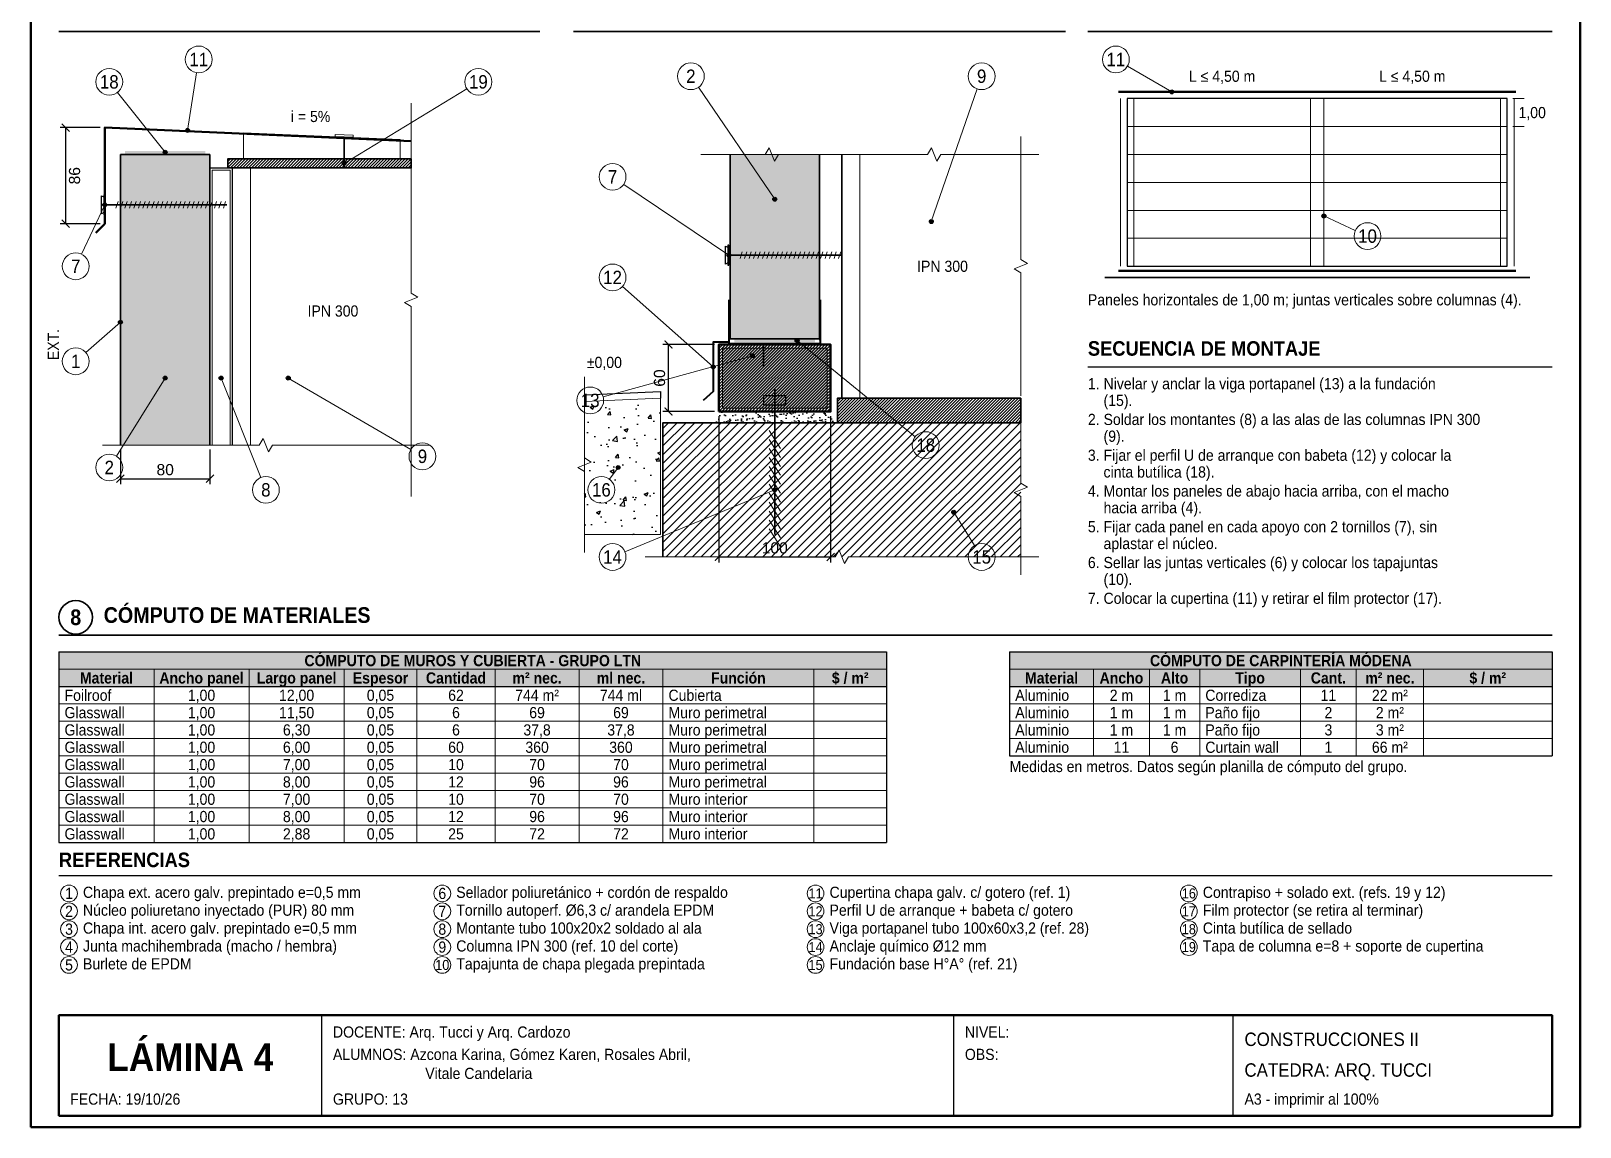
# Model space of a CAD drawing. Header units: millimetres. Extents: x 10 to 292, y 10 to 410.
# Drawn here: x 10 to 287, y 10 to 206.1 of the extents above; entities that cross this region are included whole.
import ezdxf
from ezdxf.enums import TextEntityAlignment as Align

# ---------------------------------------------------------------- set-up
doc = ezdxf.new("R2010")
doc.units = ezdxf.units.MM
for name, color, linetype in [('0-MARCO', 7, 'Continuous'), ('1-ACERO', 7, 'Continuous'), ('1-CHAPA', 7, 'Continuous'), ('1-CONTORNO', 7, 'Continuous'), ('1-HORMIGON', 8, 'Continuous'), ('1-NUCLEO-PUR', 8, 'Continuous'), ('1-OCULTAR', 7, 'Continuous'), ('1-SELLADOS', 250, 'Continuous'), ('1-TORNILLERIA', 7, 'Continuous'), ('1-VISTA', 8, 'Continuous'), ('2-COTAS', 7, 'Continuous'), ('3-REFERENCIAS', 7, 'Continuous'), ('3-TABLAS', 7, 'Continuous'), ('3-TEXTOS', 7, 'Continuous'), ('3-TITULOS', 7, 'Continuous')]:
    doc.layers.add(name, color=color, linetype=linetype)
doc.styles.add('ARIAL', font='arial.ttf')
doc.styles.add('ARIAL-NEGRITA', font='arialbd.ttf')
doc.dimstyles.new('CATALOGO', dxfattribs={"dimtxt": 2, "dimasz": 1.4, "dimexe": 1, "dimexo": 0.8, "dimgap": 0.6, "dimtad": 1, "dimdec": 0, "dimtxsty": 'ARIAL', "dimblk": 'ARCHTICK', "dimcen": 2.5, "dimclrd": 7, "dimclre": 7, "dimclrt": 7, "dimazin": 3, "dimtfac": 1, "dimtmove": 0, "dimatfit": 3, "dimarcsym": 0})
pattern_1 = [(0, (0, 12), (0.523875, 0.30245937), [0.34925, -0.6985]), (120, (0, 12), (-0.523875, 0.30245937), [0.34925, -0.6985]), (60, (0, 12), (1e-09, 0.60491874), [-0.6985, 0.34925])]
pattern_2 = [(45, (0, 12), (-0.2694077, 0.2694077), [])]

# ---------------------------------------------------------------- blocks, each defined once
blk = doc.blocks.new('_ARCHTICK')
at = {"color": 0, "linetype": 'ByBlock', "const_width": 0.15}
blk.add_lwpolyline([(-0.5, -0.5), (0.5, 0.5)], dxfattribs=at)

msp = doc.modelspace()

# ---------------------------------------------------------------- hatches: boundary and pattern name
at = {"layer": '1-ACERO'}
h = msp.add_hatch(dxfattribs=at)
h.set_pattern_fill('ANSI31', scale=0.12)
h.set_pattern_definition(pattern_2)
h.paths.add_polyline_path([(45.2, 181.6), (78, 181.6), (78, 183.2), (45.2, 183.2)])
h = msp.add_hatch(dxfattribs=at)
h.set_pattern_fill('ANSI31', scale=0.12)
h.set_pattern_definition(pattern_2)
h.paths.add_polyline_path([(133, 138), (153, 138), (153, 150), (133, 150)])
h = msp.add_hatch(dxfattribs=at)
h.set_pattern_fill('ANSI31', scale=0.12)
h.set_pattern_definition(pattern_2)
h.paths.add_polyline_path([(154.2, 136), (187, 136), (187, 140.4), (154.2, 140.4)])
at = {"layer": '1-HORMIGON'}
h = msp.add_hatch(dxfattribs=at)
h.set_pattern_fill('AR-CONC', color=8, scale=0.04)
h.set_pattern_definition([(50, (0, 12), (7.28739, -0.63756), [0.762, -8.382]), (355, (0, 12), (-1.40974, 7.64227), [0.6096, -6.70562]), (100.4514, (0.607, 11.947), (5.87765, 7.0047), [0.6476, -7.1236]), (46.184, (0, 14.032), (10.84316, -1.6817), [1.143, -12.573]), (96.6356, (0.904, 13.892), (9.49617, 9.89704), [0.9714, -10.6854]), (351.184, (0, 14.032), (9.4962, 9.89704), [0.9144, -10.0584]), (21, (1.016, 13.524), (6.06458, -4.0906), [0.762, -8.382]), (326, (1.016, 13.524), (2.47208, 7.36752), [0.6096, -6.7056]), (71.4514, (1.5214, 13.183), (8.53666, 3.2769), [0.6476, -7.1236]), (37.5, (0, 12), (0.123544, 3.3822), [0, -6.62432, 0, -6.8072, 0, -6.731]), (7.5, (0, 12), (2.67279, 4.00722), [0, -3.88112, 0, -6.47192, 0, -2.5654]), (-32.5, (-2.2657, 12), (5.423624, -0.22915), [0, -2.54, 0, -7.9248, 0, -10.5156]), (-42.5, (-3.2817, 12), (5.92517, 1.01706), [0, -3.302, 0, -5.26288, 0, -7.4676])])
h.paths.add_polyline_path([(109, 116), (122.6, 116), (122.6, 140.4), (109, 139.8)])
h = msp.add_hatch(dxfattribs=at)
h.set_pattern_fill('ANSI31', color=8, scale=0.35)
h.set_pattern_definition([(45, (0, 12), (-0.7857724, 0.7857724), [])])
h.paths.add_polyline_path([(123, 136), (187, 136), (187, 112), (123, 112)])
h = msp.add_hatch(dxfattribs=at)
h.set_pattern_fill('AR-SAND', color=8, scale=0.03)
h.set_pattern_definition([(37.5, (0, 12), (-0.048001, 1.46824), [0, -1.15824, 0, -1.2954, 0, -1.23825]), (7.5, (0, 12), (1.34857, 2.150475), [0, -0.62484, 0, -1.04394, 0, -0.40005]), (-32.5, (-0.9373, 12), (2.372977, 0.0043116), [0, -0.381, 0, -1.3716, 0, -1.7907]), (-42.5, (-0.9373, 12), (2.29067, 0.668788), [0, -0.1905, 0, -0.89916, 0, -1.0287])])
h.paths.add_polyline_path([(132.6, 136), (153.4, 136), (153.4, 138), (132.6, 138)])
at = {"layer": '1-NUCLEO-PUR'}
h = msp.add_hatch(dxfattribs=at)
h.set_pattern_fill('HONEY', color=8, scale=0.11)
h.set_pattern_definition(pattern_1)
h.paths.add_polyline_path([(26, 132), (42, 132), (42, 184), (26, 184)])
h = msp.add_hatch(dxfattribs=at)
h.set_pattern_fill('HONEY', color=8, scale=0.11)
h.set_pattern_definition(pattern_1)
h.paths.add_polyline_path([(135, 151), (151, 151), (151, 184), (135, 184)])
at = {"layer": '1-OCULTAR', "true_color": 0xffffff}
h = msp.add_hatch(color=7, dxfattribs=at)
h.dxf.hatch_style = 1
h.paths.add_polyline_path([(133.64, 138.64), (152.36, 138.64), (152.36, 149.36), (133.64, 149.36)])
at = {"layer": '1-SELLADOS'}
h = msp.add_hatch(color=250, dxfattribs=at)
h.dxf.hatch_style = 1
h.paths.add_polyline_path([(26.8, 184), (41.2, 184), (41.2, 184.6), (26.8, 184.6)])
h = msp.add_hatch(color=250, dxfattribs=at)
h.dxf.hatch_style = 1
h.paths.add_polyline_path([(135.8, 150.4), (150.2, 150.4), (150.2, 151), (135.8, 151)])
at = {"layer": '3-REFERENCIAS'}
h = msp.add_hatch(color=256, dxfattribs=at)
h.dxf.hatch_style = 1
edge = h.paths.add_edge_path()
edge.add_arc((214, 195.2), 0.35, 0, 360)
h = msp.add_hatch(color=256, dxfattribs=at)
h.dxf.hatch_style = 1
edge = h.paths.add_edge_path()
edge.add_arc((38, 188.3), 0.35, 0, 360)
h = msp.add_hatch(color=256, dxfattribs=at)
h.dxf.hatch_style = 1
edge = h.paths.add_edge_path()
edge.add_arc((34, 184.4), 0.35, 0, 360)
h = msp.add_hatch(color=256, dxfattribs=at)
h.dxf.hatch_style = 1
edge = h.paths.add_edge_path()
edge.add_arc((66, 182.4), 0.35, 0, 360)
h = msp.add_hatch(color=256, dxfattribs=at)
h.dxf.hatch_style = 1
edge = h.paths.add_edge_path()
edge.add_arc((23.2, 175), 0.35, 0, 360)
h = msp.add_hatch(color=256, dxfattribs=at)
h.dxf.hatch_style = 1
edge = h.paths.add_edge_path()
edge.add_arc((143, 176), 0.35, 0, 360)
h = msp.add_hatch(color=256, dxfattribs=at)
h.dxf.hatch_style = 1
edge = h.paths.add_edge_path()
edge.add_arc((171, 172), 0.35, 0, 360)
h = msp.add_hatch(color=256, dxfattribs=at)
h.dxf.hatch_style = 1
edge = h.paths.add_edge_path()
edge.add_arc((241.2, 173), 0.35, 0, 360)
h = msp.add_hatch(color=256, dxfattribs=at)
h.dxf.hatch_style = 1
edge = h.paths.add_edge_path()
edge.add_arc((134.8, 166), 0.35, 0, 360)
h = msp.add_hatch(color=256, dxfattribs=at)
h.dxf.hatch_style = 1
edge = h.paths.add_edge_path()
edge.add_arc((26, 154), 0.35, 0, 360)
h = msp.add_hatch(color=256, dxfattribs=at)
h.dxf.hatch_style = 1
edge = h.paths.add_edge_path()
edge.add_arc((147, 150.7), 0.35, 0, 360)
h = msp.add_hatch(color=256, dxfattribs=at)
h.dxf.hatch_style = 1
edge = h.paths.add_edge_path()
edge.add_arc((139, 148), 0.35, 0, 360)
h = msp.add_hatch(color=256, dxfattribs=at)
h.dxf.hatch_style = 1
edge = h.paths.add_edge_path()
edge.add_arc((34, 144), 0.35, 0, 360)
h = msp.add_hatch(color=256, dxfattribs=at)
h.dxf.hatch_style = 1
edge = h.paths.add_edge_path()
edge.add_arc((44, 144), 0.35, 0, 360)
h = msp.add_hatch(color=256, dxfattribs=at)
h.dxf.hatch_style = 1
edge = h.paths.add_edge_path()
edge.add_arc((56, 144), 0.35, 0, 360)
h = msp.add_hatch(color=256, dxfattribs=at)
h.dxf.hatch_style = 1
edge = h.paths.add_edge_path()
edge.add_arc((132, 146), 0.35, 0, 360)
h = msp.add_hatch(color=256, dxfattribs=at)
h.dxf.hatch_style = 1
edge = h.paths.add_edge_path()
edge.add_arc((115, 128), 0.35, 0, 360)
h = msp.add_hatch(color=256, dxfattribs=at)
h.dxf.hatch_style = 1
edge = h.paths.add_edge_path()
edge.add_arc((143, 124), 0.35, 0, 360)
h = msp.add_hatch(color=256, dxfattribs=at)
h.dxf.hatch_style = 1
edge = h.paths.add_edge_path()
edge.add_arc((175, 120), 0.35, 0, 360)
at = {"layer": '3-TABLAS', "true_color": 0xe6e6e6}
h = msp.add_hatch(color=254, dxfattribs=at)
h.dxf.hatch_style = 1
h.paths.add_polyline_path([(15, 88.8), (163, 88.8), (163, 95), (15, 95)])
h = msp.add_hatch(color=254, dxfattribs=at)
h.dxf.hatch_style = 1
h.paths.add_polyline_path([(185, 88.8), (282, 88.8), (282, 95), (185, 95)])

# ---------------------------------------------------------------- linework, layer by layer
at = {"layer": '0-MARCO', "lineweight": 50}
for points in [[(10, 10), (287, 10), (287, 410), (10, 410)], [(15, 12), (282, 12), (282, 30), (15, 30)]]:
    msp.add_lwpolyline(points, close=True, dxfattribs=at)
at = {"layer": '0-MARCO', "lineweight": 25}
for points in [[(62, 12), (62, 30)], [(175, 12), (175, 30)], [(225, 12), (225, 30)]]:
    msp.add_lwpolyline(points, dxfattribs=at)
at = {"layer": '1-ACERO', "lineweight": 35}
for points in [[(45.2, 181.6), (78, 181.6), (78, 183.2), (45.2, 183.2)], [(154.2, 136), (187, 136), (187, 140.4), (154.2, 140.4)]]:
    msp.add_lwpolyline(points, close=True, dxfattribs=at)
for points in [[(155, 140.4), (155, 184)], [(46, 181.6), (78, 181.6)]]:
    msp.add_lwpolyline(points, dxfattribs=at)
at = {"layer": '1-ACERO', "lineweight": 25}
msp.add_lwpolyline([(42, 132), (42, 181.6), (46, 181.6), (46, 132)], dxfattribs=at)
at = {"layer": '1-ACERO', "lineweight": 50}
msp.add_lwpolyline([(133, 138), (153, 138), (153, 150), (133, 150)], close=True, dxfattribs=at)
at = {"layer": '1-ACERO', "lineweight": 18}
msp.add_lwpolyline([(133.64, 138.64), (152.36, 138.64), (152.36, 149.36), (133.64, 149.36)], close=True, dxfattribs=at)
at = {"layer": '1-CHAPA', "lineweight": 50}
for points in [[(204.5, 195.2), (275.5, 195.2)], [(21.6, 170), (23.2, 171.6), (23.2, 188.8), (78, 186.4)], [(204.5, 163.2), (275.5, 163.2)]]:
    msp.add_lwpolyline(points, dxfattribs=at)
at = {"layer": '1-CHAPA', "lineweight": 18}
for points in [[(204.8, 164), (204.8, 194)], [(207.2, 164), (207.2, 194)], [(238.8, 164), (238.8, 194)], [(241.2, 164), (241.2, 194)], [(272.8, 164), (272.8, 194)], [(275.2, 164), (275.2, 194)]]:
    msp.add_lwpolyline(points, dxfattribs=at)
at = {"layer": '1-CHAPA', "lineweight": 35}
for points in [[(42, 184), (26, 184)], [(26, 184), (26, 132)], [(42, 132), (42, 184)], [(135, 184), (135, 151)], [(151, 151), (151, 184)], [(135, 151), (151, 151)]]:
    msp.add_lwpolyline(points, dxfattribs=at)
at = {"layer": '1-CHAPA', "lineweight": 40}
for points in [[(134.8, 158), (134.8, 150.2), (151.2, 150.2), (151.2, 158)], [(134.8, 150.4), (132, 150.4), (132, 141.6), (130.2, 140)]]:
    msp.add_lwpolyline(points, dxfattribs=at)
at = {"layer": '1-CONTORNO', "lineweight": 25}
msp.add_lwpolyline([(206, 164), (274, 164), (274, 194), (206, 194)], close=True, dxfattribs=at)
at = {"layer": '1-CONTORNO', "lineweight": 13}
for points in [[(78, 122.8), (78, 156.8), (76.8, 157.52), (79.2, 158.48), (78, 159.2), (78, 193.2)], [(206, 189), (274, 189)], [(187, 140.8), (187, 162.8), (185.8, 163.52), (188.2, 164.48), (187, 165.2), (187, 187.2)], [(129.8, 184), (141.3, 184), (142.02, 185.2), (142.98, 182.8), (143.7, 184), (155.2, 184)], [(152.8, 184), (170.3, 184), (171.02, 185.2), (171.98, 182.8), (172.7, 184), (190.2, 184)], [(206, 184), (274, 184)], [(206, 179), (274, 179)], [(206, 174), (274, 174)], [(206, 169), (274, 169)], [(109, 144.2), (109, 129.7), (110.2, 128.98), (107.8, 128.02), (109, 127.3), (109, 112.8)], [(187, 108.8), (187, 122.8), (185.8, 123.52), (188.2, 124.48), (187, 125.2), (187, 139.2)], [(22.8, 132), (50.8, 132), (51.52, 133.2), (52.48, 130.8), (53.2, 132), (81.2, 132)], [(119.8, 112), (153.8, 112), (154.52, 113.2), (155.48, 110.8), (156.2, 112), (190.2, 112)]]:
    msp.add_lwpolyline(points, dxfattribs=at)
for points in [[(26, 132), (42, 132), (42, 184), (26, 184)], [(135, 151), (151, 151), (151, 184), (135, 184)]]:
    msp.add_lwpolyline(points, close=True, dxfattribs=at)
at = {"layer": '1-CONTORNO', "lineweight": 35}
msp.add_lwpolyline([(202, 162), (278, 162)], dxfattribs=at)
at = {"layer": '1-CONTORNO', "lineweight": 25}
msp.add_lwpolyline([(109, 141), (122.6, 141.6), (122.6, 140.4)], dxfattribs=at)
at = {"layer": '1-HORMIGON', "lineweight": 18}
msp.add_lwpolyline([(109, 116), (122.6, 116), (122.6, 140.4), (109, 139.8)], close=True, dxfattribs=at)
at = {"layer": '1-HORMIGON', "lineweight": 35}
msp.add_lwpolyline([(123, 112), (123, 136), (187, 136)], dxfattribs=at)
at = {"layer": '1-SELLADOS', "lineweight": 18}
msp.add_lwpolyline([(64.4, 187.6), (67.6, 187.48), (67.6, 187.08), (64.4, 187.2)], close=True, dxfattribs=at)
at = {"layer": '1-SELLADOS', "lineweight": 25}
for points in [[(23, 173.2), (23.2, 173.2), (23.2, 176.8), (23, 176.8)], [(134.6, 164.2), (134.8, 164.2), (134.8, 167.8), (134.6, 167.8)]]:
    msp.add_lwpolyline(points, close=True, dxfattribs=at)
at = {"layer": '1-TORNILLERIA', "lineweight": 35}
for points in [[(66, 186.9), (66, 181.6)], [(23.2, 175), (45, 175)], [(134.8, 166), (155, 166)], [(141, 150.2), (141, 146)], [(143, 116), (143, 142)]]:
    msp.add_lwpolyline(points, dxfattribs=at)
at = {"layer": '1-TORNILLERIA', "lineweight": 25}
for points in [[(22.6, 173.4), (22.6, 176.6), (23, 176.4), (23, 173.6)], [(134.2, 164.4), (134.2, 167.6), (134.6, 167.4), (134.6, 164.6)], [(141, 139.2), (145, 139.2), (145, 140.8), (141, 140.8)]]:
    msp.add_lwpolyline(points, close=True, dxfattribs=at)
at = {"layer": '1-TORNILLERIA', "lineweight": 9}
for points in [[(25.2, 174.4), (25.6, 175.6)], [(26, 174.4), (26.4, 175.6)], [(26.8, 174.4), (27.2, 175.6)], [(27.6, 174.4), (28, 175.6)], [(28.4, 174.4), (28.8, 175.6)], [(29.2, 174.4), (29.6, 175.6)], [(30, 174.4), (30.4, 175.6)], [(30.8, 174.4), (31.2, 175.6)], [(31.6, 174.4), (32, 175.6)], [(32.4, 174.4), (32.8, 175.6)], [(33.2, 174.4), (33.6, 175.6)], [(34, 174.4), (34.4, 175.6)], [(34.8, 174.4), (35.2, 175.6)], [(35.6, 174.4), (36, 175.6)], [(36.4, 174.4), (36.8, 175.6)], [(37.2, 174.4), (37.6, 175.6)], [(38, 174.4), (38.4, 175.6)], [(38.8, 174.4), (39.2, 175.6)], [(39.6, 174.4), (40, 175.6)], [(40.4, 174.4), (40.8, 175.6)], [(41.2, 174.4), (41.6, 175.6)], [(42, 174.4), (42.4, 175.6)], [(42.8, 174.4), (43.2, 175.6)], [(43.6, 174.4), (44, 175.6)], [(44.4, 174.4), (44.8, 175.6)], [(136.8, 165.4), (137.2, 166.6)], [(137.6, 165.4), (138, 166.6)], [(138.4, 165.4), (138.8, 166.6)], [(139.2, 165.4), (139.6, 166.6)], [(140, 165.4), (140.4, 166.6)], [(140.8, 165.4), (141.2, 166.6)], [(141.6, 165.4), (142, 166.6)], [(142.4, 165.4), (142.8, 166.6)], [(143.2, 165.4), (143.6, 166.6)], [(144, 165.4), (144.4, 166.6)], [(144.8, 165.4), (145.2, 166.6)], [(145.6, 165.4), (146, 166.6)], [(146.4, 165.4), (146.8, 166.6)], [(147.2, 165.4), (147.6, 166.6)], [(148, 165.4), (148.4, 166.6)], [(148.8, 165.4), (149.2, 166.6)], [(149.6, 165.4), (150, 166.6)], [(150.4, 165.4), (150.8, 166.6)], [(151.2, 165.4), (151.6, 166.6)], [(152, 165.4), (152.4, 166.6)], [(152.8, 165.4), (153.2, 166.6)], [(153.6, 165.4), (154, 166.6)], [(154.4, 165.4), (154.8, 166.6)], [(142, 134.6), (144, 131.4)], [(142, 133), (144, 129.8)], [(142, 131.4), (144, 128.2)], [(142, 129.8), (144, 126.6)], [(142, 128.2), (144, 125)], [(142, 126.6), (144, 123.4)], [(142, 125), (144, 121.8)], [(142, 123.4), (144, 120.2)], [(142, 121.8), (144, 118.6)], [(142, 120.2), (144, 117)], [(142, 118.6), (144, 115.4)], [(142, 117), (144, 113.8)]]:
    msp.add_lwpolyline(points, dxfattribs=at)
at = {"layer": '1-VISTA', "lineweight": 13}
for points in [[(48, 183.2), (48, 187.9), (76, 186.68), (76, 183.2)], [(151, 150.8), (151, 184)], [(158.24, 140.4), (158.24, 184)], [(49.24, 132), (49.24, 181.6)]]:
    msp.add_lwpolyline(points, dxfattribs=at)
at = {"layer": '1-VISTA', "lineweight": 9}
msp.add_lwpolyline([(42.4, 132), (42.4, 181.2), (45.6, 181.2), (45.6, 132)], dxfattribs=at)
at = {"layer": '2-COTAS', "lineweight": 13}
for points in [[(275, 194), (277, 194)], [(275, 189), (277, 189)]]:
    msp.add_lwpolyline(points, dxfattribs=at)
at = {"layer": '3-REFERENCIAS', "lineweight": 13}
for points in [[(206.076, 199.796), (214, 195.2)], [(39.627, 198.629), (38, 188.3)], [(25.492, 195.12), (34, 184.4)], [(87.95, 195.753), (66, 182.4)], [(129.352, 196.017), (143, 176)], [(179.215, 195.732), (171, 172)], [(115.991, 178.66), (134.8, 166)], [(19.026, 166.17), (23.2, 175)], [(246.821, 170.406), (241.2, 173)], [(115.794, 160.406), (132, 146)], [(19.806, 148.58), (26, 154)], [(168.138, 133.514), (147, 150.7)], [(112.314, 140.638), (139, 148)], [(25.272, 130.035), (34, 144)], [(51.109, 126.228), (44, 144)], [(77.927, 131.209), (56, 144)], [(113.44, 125.92), (115, 128)], [(116.218, 112.918), (143, 124)], [(178.728, 114.035), (175, 120)]]:
    msp.add_lwpolyline(points, dxfattribs=at)
at = {"layer": '3-REFERENCIAS', "lineweight": 18}
for centre in [(40, 201), (204, 201), (128, 198), (180, 198), (24, 197), (90, 197), (114, 180), (249, 169.4), (18, 164), (114, 162), (18, 147), (110, 140), (170, 132), (24, 128), (80, 130), (52, 124), (112, 124), (114, 112), (180, 112)]:
    msp.add_circle(centre, 2.4, dxfattribs=at)
at = {"layer": '3-REFERENCIAS'}
for centre in [(214, 195.2), (38, 188.3), (34, 184.4), (66, 182.4), (23.2, 175), (143, 176), (171, 172), (241.2, 173), (134.8, 166), (26, 154), (147, 150.7), (139, 148), (34, 144), (44, 144), (56, 144), (132, 146), (115, 128), (143, 124), (175, 120)]:
    msp.add_circle(centre, 0.35, dxfattribs=at)
at = {"layer": '3-REFERENCIAS', "lineweight": 13}
for centre in [(16.8, 51.8), (83.55, 51.8), (150.3, 51.8), (217.05, 51.8), (16.8, 48.6), (83.55, 48.6), (150.3, 48.6), (217.05, 48.6), (16.8, 45.4), (83.55, 45.4), (150.3, 45.4), (217.05, 45.4), (16.8, 42.2), (83.55, 42.2), (150.3, 42.2), (217.05, 42.2), (16.8, 39), (83.55, 39), (150.3, 39)]:
    msp.add_circle(centre, 1.5, dxfattribs=at)
at = {"layer": '3-TABLAS', "lineweight": 25}
for points in [[(15, 95), (163, 95)], [(15, 95), (15, 60.9)], [(163, 95), (163, 60.9)], [(185, 95), (282, 95)], [(185, 95), (185, 76.4)], [(282, 95), (282, 76.4)], [(15, 88.8), (163, 88.8)], [(185, 88.8), (282, 88.8)], [(185, 76.4), (282, 76.4)], [(15, 60.9), (163, 60.9)]]:
    msp.add_lwpolyline(points, dxfattribs=at)
at = {"layer": '3-TABLAS', "lineweight": 13}
for points in [[(15, 91.9), (163, 91.9)], [(15, 91.9), (15, 60.9)], [(15, 91.9), (163, 91.9)], [(32, 91.9), (32, 60.9)], [(49, 91.9), (49, 60.9)], [(66, 91.9), (66, 60.9)], [(79, 91.9), (79, 60.9)], [(93, 91.9), (93, 60.9)], [(108, 91.9), (108, 60.9)], [(123, 91.9), (123, 60.9)], [(150, 91.9), (150, 60.9)], [(185, 91.9), (282, 91.9)], [(185, 91.9), (185, 76.4)], [(185, 91.9), (282, 91.9)], [(200, 91.9), (200, 76.4)], [(210, 91.9), (210, 76.4)], [(219, 91.9), (219, 76.4)], [(237, 91.9), (237, 76.4)], [(247, 91.9), (247, 76.4)], [(259, 91.9), (259, 76.4)], [(15, 85.7), (163, 85.7)], [(185, 85.7), (282, 85.7)], [(15, 82.6), (163, 82.6)], [(185, 82.6), (282, 82.6)], [(15, 79.5), (163, 79.5)], [(185, 79.5), (282, 79.5)], [(15, 76.4), (163, 76.4)], [(15, 73.3), (163, 73.3)], [(15, 70.2), (163, 70.2)], [(15, 67.1), (163, 67.1)], [(15, 64), (163, 64)]]:
    msp.add_lwpolyline(points, dxfattribs=at)
at = {"layer": '3-TITULOS', "lineweight": 35}
for points in [[(15, 206), (101, 206)], [(107, 206), (195, 206)], [(199, 206), (282, 206)], [(15, 98), (282, 98)]]:
    msp.add_lwpolyline(points, dxfattribs=at)
at = {"layer": '3-TITULOS', "lineweight": 25}
for points in [[(199, 146), (282, 146)], [(15, 55), (282, 55)]]:
    msp.add_lwpolyline(points, dxfattribs=at)
at = {"layer": '3-TITULOS', "lineweight": 35}
msp.add_circle((18, 101.2), 3, dxfattribs=at)

# ---------------------------------------------------------------- texts
at = {"layer": '3-REFERENCIAS', "style": 'ARIAL', "width": 0.9}
for s, height, p in [('11', 2.4, (40, 201)), ('11', 2.4, (204, 201)), ('18', 2.4, (24, 197)), ('19', 2.4, (90, 197)), ('2', 2.4, (128, 198)), ('9', 2.4, (180, 198)), ('7', 2.4, (114, 180)), ('10', 2.4, (249, 169.4)), ('7', 2.4, (18, 164)), ('12', 2.4, (114, 162)), ('1', 2.4, (18, 147)), ('13', 2.4, (110, 140)), ('18', 2.4, (170, 132)), ('9', 2.4, (80, 130)), ('2', 2.4, (24, 128)), ('8', 2.4, (52, 124)), ('16', 2.4, (112, 124)), ('14', 2.4, (114, 112)), ('15', 2.4, (180, 112)), ('1', 2, (16.8, 51.8)), ('6', 2, (83.55, 51.8)), ('11', 1.8, (150.3, 51.8)), ('16', 1.8, (217.05, 51.8)), ('2', 2, (16.8, 48.6)), ('7', 2, (83.55, 48.6)), ('12', 1.8, (150.3, 48.6)), ('17', 1.8, (217.05, 48.6)), ('3', 2, (16.8, 45.4)), ('8', 2, (83.55, 45.4)), ('13', 1.8, (150.3, 45.4)), ('18', 1.8, (217.05, 45.4)), ('4', 2, (16.8, 42.2)), ('9', 2, (83.55, 42.2)), ('14', 1.8, (150.3, 42.2)), ('19', 1.8, (217.05, 42.2)), ('5', 2, (16.8, 39)), ('10', 1.8, (83.55, 39)), ('15', 1.8, (150.3, 39))]:
    msp.add_text(s, height=height, dxfattribs=at).set_placement(p, align=Align.MIDDLE_CENTER)
at = {"layer": '3-TABLAS', "width": 0.9}
for s, style, p in [('CÓMPUTO DE MUROS Y CUBIERTA - GRUPO LTN', 'ARIAL-NEGRITA', (89, 93.45)), ('CÓMPUTO DE CARPINTERÍA MÓDENA', 'ARIAL-NEGRITA', (233.5, 93.45)), ('Material', 'ARIAL-NEGRITA', (23.5, 90.35)), ('Ancho panel', 'ARIAL-NEGRITA', (40.5, 90.35)), ('Largo panel', 'ARIAL-NEGRITA', (57.5, 90.35)), ('Cantidad', 'ARIAL-NEGRITA', (86, 90.35)), ('ml nec.', 'ARIAL-NEGRITA', (115.5, 90.35)), ('Función', 'ARIAL-NEGRITA', (136.5, 90.35)), ('$ / m²', 'ARIAL-NEGRITA', (156.5, 90.35)), ('Material', 'ARIAL-NEGRITA', (192.5, 90.35)), ('Ancho', 'ARIAL-NEGRITA', (205, 90.35)), ('Alto', 'ARIAL-NEGRITA', (214.5, 90.35)), ('Tipo', 'ARIAL-NEGRITA', (228, 90.35)), ('$ / m²', 'ARIAL-NEGRITA', (270.5, 90.35)), ('Espesor', 'ARIAL-NEGRITA', (72.5, 90.35)), ('m² nec.', 'ARIAL-NEGRITA', (100.5, 90.35)), ('Cant.', 'ARIAL-NEGRITA', (242, 90.35)), ('m² nec.', 'ARIAL-NEGRITA', (253, 90.35)), ('1,00', 'ARIAL', (40.5, 87.25)), ('12,00', 'ARIAL', (57.5, 87.25)), ('0,05', 'ARIAL', (72.5, 87.25)), ('62', 'ARIAL', (86, 87.25)), ('744 m²', 'ARIAL', (100.5, 87.25)), ('744 ml', 'ARIAL', (115.5, 87.25)), ('2 m', 'ARIAL', (205, 87.25)), ('1 m', 'ARIAL', (214.5, 87.25)), ('11', 'ARIAL', (242, 87.25)), ('22 m²', 'ARIAL', (253, 87.25)), ('1,00', 'ARIAL', (40.5, 84.15)), ('11,50', 'ARIAL', (57.5, 84.15)), ('0,05', 'ARIAL', (72.5, 84.15)), ('6', 'ARIAL', (86, 84.15)), ('69', 'ARIAL', (100.5, 84.15)), ('69', 'ARIAL', (115.5, 84.15)), ('1 m', 'ARIAL', (205, 84.15)), ('1 m', 'ARIAL', (214.5, 84.15)), ('2', 'ARIAL', (242, 84.15)), ('2 m²', 'ARIAL', (253, 84.15)), ('1,00', 'ARIAL', (40.5, 81.05)), ('6,30', 'ARIAL', (57.5, 81.05)), ('0,05', 'ARIAL', (72.5, 81.05)), ('6', 'ARIAL', (86, 81.05)), ('37,8', 'ARIAL', (100.5, 81.05)), ('37,8', 'ARIAL', (115.5, 81.05)), ('1 m', 'ARIAL', (205, 81.05)), ('1 m', 'ARIAL', (214.5, 81.05)), ('3', 'ARIAL', (242, 81.05)), ('3 m²', 'ARIAL', (253, 81.05)), ('1,00', 'ARIAL', (40.5, 77.95)), ('6,00', 'ARIAL', (57.5, 77.95)), ('0,05', 'ARIAL', (72.5, 77.95)), ('60', 'ARIAL', (86, 77.95)), ('360', 'ARIAL', (100.5, 77.95)), ('360', 'ARIAL', (115.5, 77.95)), ('11', 'ARIAL', (205, 77.95)), ('6', 'ARIAL', (214.5, 77.95)), ('1', 'ARIAL', (242, 77.95)), ('66 m²', 'ARIAL', (253, 77.95)), ('1,00', 'ARIAL', (40.5, 74.85)), ('7,00', 'ARIAL', (57.5, 74.85)), ('0,05', 'ARIAL', (72.5, 74.85)), ('10', 'ARIAL', (86, 74.85)), ('70', 'ARIAL', (100.5, 74.85)), ('70', 'ARIAL', (115.5, 74.85)), ('1,00', 'ARIAL', (40.5, 71.75)), ('8,00', 'ARIAL', (57.5, 71.75)), ('0,05', 'ARIAL', (72.5, 71.75)), ('12', 'ARIAL', (86, 71.75)), ('96', 'ARIAL', (100.5, 71.75)), ('96', 'ARIAL', (115.5, 71.75)), ('1,00', 'ARIAL', (40.5, 68.65)), ('7,00', 'ARIAL', (57.5, 68.65)), ('0,05', 'ARIAL', (72.5, 68.65)), ('10', 'ARIAL', (86, 68.65)), ('70', 'ARIAL', (100.5, 68.65)), ('70', 'ARIAL', (115.5, 68.65)), ('1,00', 'ARIAL', (40.5, 65.55)), ('8,00', 'ARIAL', (57.5, 65.55)), ('0,05', 'ARIAL', (72.5, 65.55)), ('12', 'ARIAL', (86, 65.55)), ('96', 'ARIAL', (100.5, 65.55)), ('96', 'ARIAL', (115.5, 65.55)), ('1,00', 'ARIAL', (40.5, 62.45)), ('2,88', 'ARIAL', (57.5, 62.45)), ('0,05', 'ARIAL', (72.5, 62.45)), ('25', 'ARIAL', (86, 62.45)), ('72', 'ARIAL', (100.5, 62.45)), ('72', 'ARIAL', (115.5, 62.45))]:
    msp.add_text(s, height=2, dxfattribs=dict(at, style=style)).set_placement(p, align=Align.MIDDLE_CENTER)
at = {"layer": '3-TABLAS', "style": 'ARIAL', "width": 0.9}
for s, p in [('Foilroof', (16, 87.25)), ('Cubierta', (124, 87.25)), ('Aluminio', (186, 87.25)), ('Corrediza', (220, 87.25)), ('Glasswall', (16, 84.15)), ('Muro perimetral', (124, 84.15)), ('Aluminio', (186, 84.15)), ('Paño fijo', (220, 84.15)), ('Glasswall', (16, 81.05)), ('Muro perimetral', (124, 81.05)), ('Aluminio', (186, 81.05)), ('Paño fijo', (220, 81.05)), ('Glasswall', (16, 77.95)), ('Muro perimetral', (124, 77.95)), ('Aluminio', (186, 77.95)), ('Curtain wall', (220, 77.95)), ('Glasswall', (16, 74.85)), ('Muro perimetral', (124, 74.85)), ('Glasswall', (16, 71.75)), ('Muro perimetral', (124, 71.75)), ('Glasswall', (16, 68.65)), ('Muro interior', (124, 68.65)), ('Glasswall', (16, 65.55)), ('Muro interior', (124, 65.55)), ('Glasswall', (16, 62.45)), ('Muro interior', (124, 62.45))]:
    msp.add_text(s, height=2, dxfattribs=at).set_placement(p, align=Align.MIDDLE_LEFT)
at = {"layer": '3-TEXTOS', "style": 'ARIAL', "width": 0.9}
for s, p in [('L ≤ 4,50 m', (223, 198)), ('L ≤ 4,50 m', (257, 198)), ('i = 5%', (60, 190.8)), ('IPN 300', (173, 164)), ('IPN 300', (64, 156))]:
    msp.add_text(s, height=2, dxfattribs=at).set_placement(p, align=Align.MIDDLE_CENTER)
msp.add_text('1,00', height=2, dxfattribs=at).set_placement((276, 191.5), align=Align.MIDDLE_LEFT)
for s, height, p in [('Paneles horizontales de 1,00 m; juntas verticales sobre columnas (4).', 2, (199, 157)), ('±0,00', 2, (109.4, 145.8)), ('1. Nivelar y anclar la viga portapanel (13) a la fundación', 2, (199, 142)), ('    (15).', 2, (199, 139)), ('2. Soldar los montantes (8) a las alas de las columnas IPN 300', 2, (199, 135.6)), ('    (9).', 2, (199, 132.6)), ('3. Fijar el perfil U de arranque con babeta (12) y colocar la', 2, (199, 129.2)), ('    cinta butílica (18).', 2, (199, 126.2)), ('4. Montar los paneles de abajo hacia arriba, con el macho', 2, (199, 122.8)), ('    hacia arriba (4).', 2, (199, 119.8)), ('5. Fijar cada panel en cada apoyo con 2 tornillos (7), sin', 2, (199, 116.4)), ('    aplastar el núcleo.', 2, (199, 113.4)), ('6. Sellar las juntas verticales (6) y colocar los tapajuntas', 2, (199, 110)), ('    (10).', 2, (199, 107)), ('7. Colocar la cupertina (11) y retirar el film protector (17).', 2, (199, 103.6)), ('Medidas en metros. Datos según planilla de cómputo del grupo.', 2, (185, 73.5)), ('Chapa ext. acero galv. prepintado e=0,5 mm', 2, (19.3, 51)), ('Sellador poliuretánico + cordón de respaldo', 2, (86.05, 51)), ('Cupertina chapa galv. c/ gotero (ref. 1)', 2, (152.8, 51)), ('Contrapiso + solado ext. (refs. 19 y 12)', 2, (219.55, 51)), ('Núcleo poliuretano inyectado (PUR) 80 mm', 2, (19.3, 47.8)), ('Tornillo autoperf. Ø6,3 c/ arandela EPDM', 2, (86.05, 47.8)), ('Perfil U de arranque + babeta c/ gotero', 2, (152.8, 47.8)), ('Film protector (se retira al terminar)', 2, (219.55, 47.8)), ('Chapa int. acero galv. prepintado e=0,5 mm', 2, (19.3, 44.6)), ('Montante tubo 100x20x2 soldado al ala', 2, (86.05, 44.6)), ('Viga portapanel tubo 100x60x3,2 (ref. 28)', 2, (152.8, 44.6)), ('Cinta butílica de sellado', 2, (219.55, 44.6)), ('Junta machihembrada (macho / hembra)', 2, (19.3, 41.4)), ('Columna IPN 300 (ref. 10 del corte)', 2, (86.05, 41.4)), ('Anclaje químico Ø12 mm', 2, (152.8, 41.4)), ('Tapa de columna e=8 + soporte de cupertina', 2, (219.55, 41.4)), ('Burlete de EPDM', 2, (19.3, 38.2)), ('Tapajunta de chapa plegada prepintada', 2, (86.05, 38.2)), ('Fundación base H°A° (ref. 21)', 2, (152.8, 38.2)), ('DOCENTE: Arq. Tucci y Arq. Cardozo', 2, (64, 26)), ('NIVEL:', 2, (177, 26)), ('CONSTRUCCIONES II', 2.4, (227, 24.5)), ('ALUMNOS: Azcona Karina, Gómez Karen, Rosales Abril,', 2, (64, 22)), ('OBS:', 2, (177, 22)), ('Vitale Candelaria', 2, (80.5, 18.6)), ('CATEDRA: ARQ. TUCCI', 2.4, (227, 19)), ('FECHA: 19/10/26', 2, (17, 14)), ('GRUPO: 13', 2, (64, 14)), ('A3 - imprimir al 100%', 2, (227, 14))]:
    msp.add_text(s, height=height, dxfattribs=at).set_placement(p)
msp.add_text('EXT.', height=2, rotation=90, dxfattribs=at).set_placement((14, 150), align=Align.MIDDLE_CENTER)
at = {"layer": '3-TITULOS', "style": 'ARIAL-NEGRITA', "width": 0.9}
for s, height, p in [('SECUENCIA DE MONTAJE', 2.6, (199, 148)), ('CÓMPUTO DE MATERIALES', 2.8, (23, 100.2)), ('REFERENCIAS', 2.6, (15, 56.5))]:
    msp.add_text(s, height=height, dxfattribs=at).set_placement(p)
for s, height, p in [('8', 2.8, (18, 101.2)), ('LÁMINA 4', 5, (38.5, 22.5))]:
    msp.add_text(s, height=height, dxfattribs=at).set_placement(p, align=Align.MIDDLE_CENTER)

# ---------------------------------------------------------------- dimensions: what is measured, and where the dimension line sits
at = {"layer": '2-COTAS'}
for base, p1, p2, text in [((16.2, 188.8), (23.2, 188.8), (23.2, 171.6), '86'), ((124, 138), (133, 138), (133, 150), '60')]:
    msp.add_linear_dim(base=base, p1=p1, p2=p2, angle=90, text=text, dimstyle='CATALOGO', override={"dimlfac": 5}, dxfattribs=at).render()
for base, p1, p2, text in [((133, 112), (133, 138), (153, 138), '100'), ((26, 126), (26, 132), (42, 132), '80')]:
    msp.add_linear_dim(base=base, p1=p1, p2=p2, text=text, dimstyle='CATALOGO', override={"dimlfac": 5}, dxfattribs=at).render()

doc.saveas('drawing.dxf')
